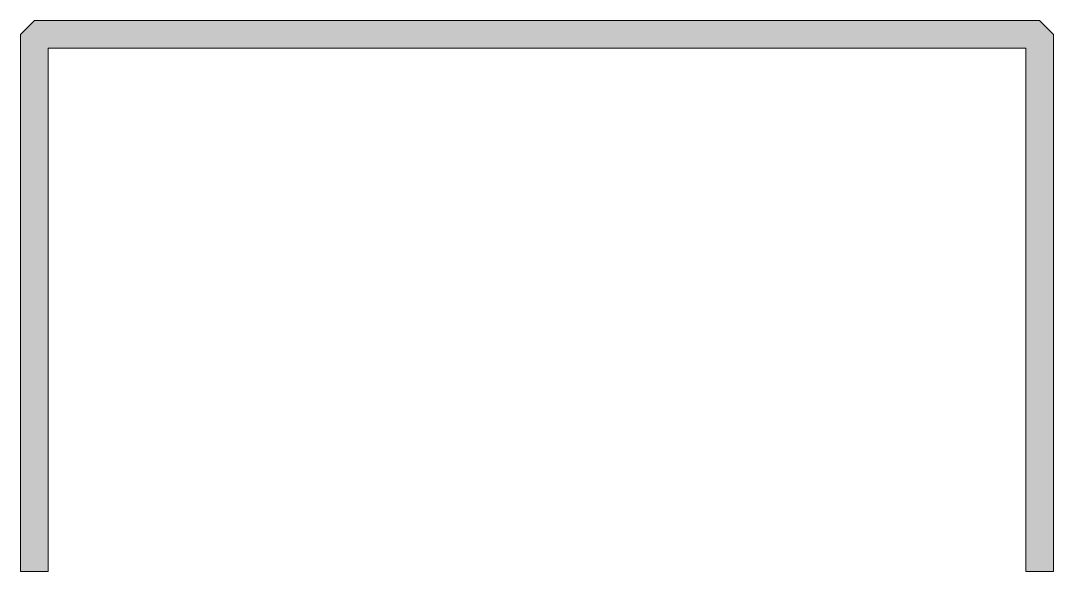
# Model space of a CAD drawing. Header units: metres. Extents: x -37.5 to 37.5, y -40 to 0.
import ezdxf

# ---------------------------------------------------------------- set-up
doc = ezdxf.new("R2010")
doc.units = ezdxf.units.M
doc.layers.add('A-DETL-GENF', color=92, linetype='Continuous', lineweight=18)

# ---------------------------------------------------------------- blocks, each defined once
blk = doc.blocks.new('22 verzwaard metalstud profiel - 75 mm-2059195-00_0 Basismaterialen')
at = {"layer": 'A-DETL-GENF'}
blk.add_hatch(color=256, dxfattribs=at).paths.add_polyline_path([(35.5, -40), (37.5, -40), (37.5, -1), (36.5, 0), (-36.5, 0), (-37.5, -1), (-37.5, -40), (-35.5, -40), (-35.5, -2), (35.5, -2)])
for p, q in [((-36.5, 0), (-37.5, -1)), ((-37.5, -1), (-36.5, 0)), ((36.5, 0), (-36.5, 0)), ((36.5, 0), (-36.5, 0)), ((37.5, -1), (36.5, 0)), ((37.5, -1), (36.5, 0)), ((-37.5, -1), (-37.5, -40)), ((-37.5, -40), (-37.5, -1)), ((37.5, -40), (37.5, -1)), ((37.5, -40), (37.5, -1)), ((-35.5, -2), (35.5, -2)), ((-35.5, -40), (-35.5, -2)), ((-35.5, -40), (-35.5, -2)), ((-35.5, -2), (35.5, -2)), ((35.5, -2), (35.5, -40)), ((35.5, -40), (35.5, -2)), ((-37.5, -40), (-35.5, -40)), ((-37.5, -40), (-35.5, -40)), ((35.5, -40), (37.5, -40)), ((35.5, -40), (37.5, -40))]:
    blk.add_line(p, q, dxfattribs=at)

msp = doc.modelspace()

# ---------------------------------------------------------------- block references
msp.add_blockref('22 verzwaard metalstud profiel - 75 mm-2059195-00_0 Basismaterialen', (0, 0))

doc.saveas('drawing.dxf')
